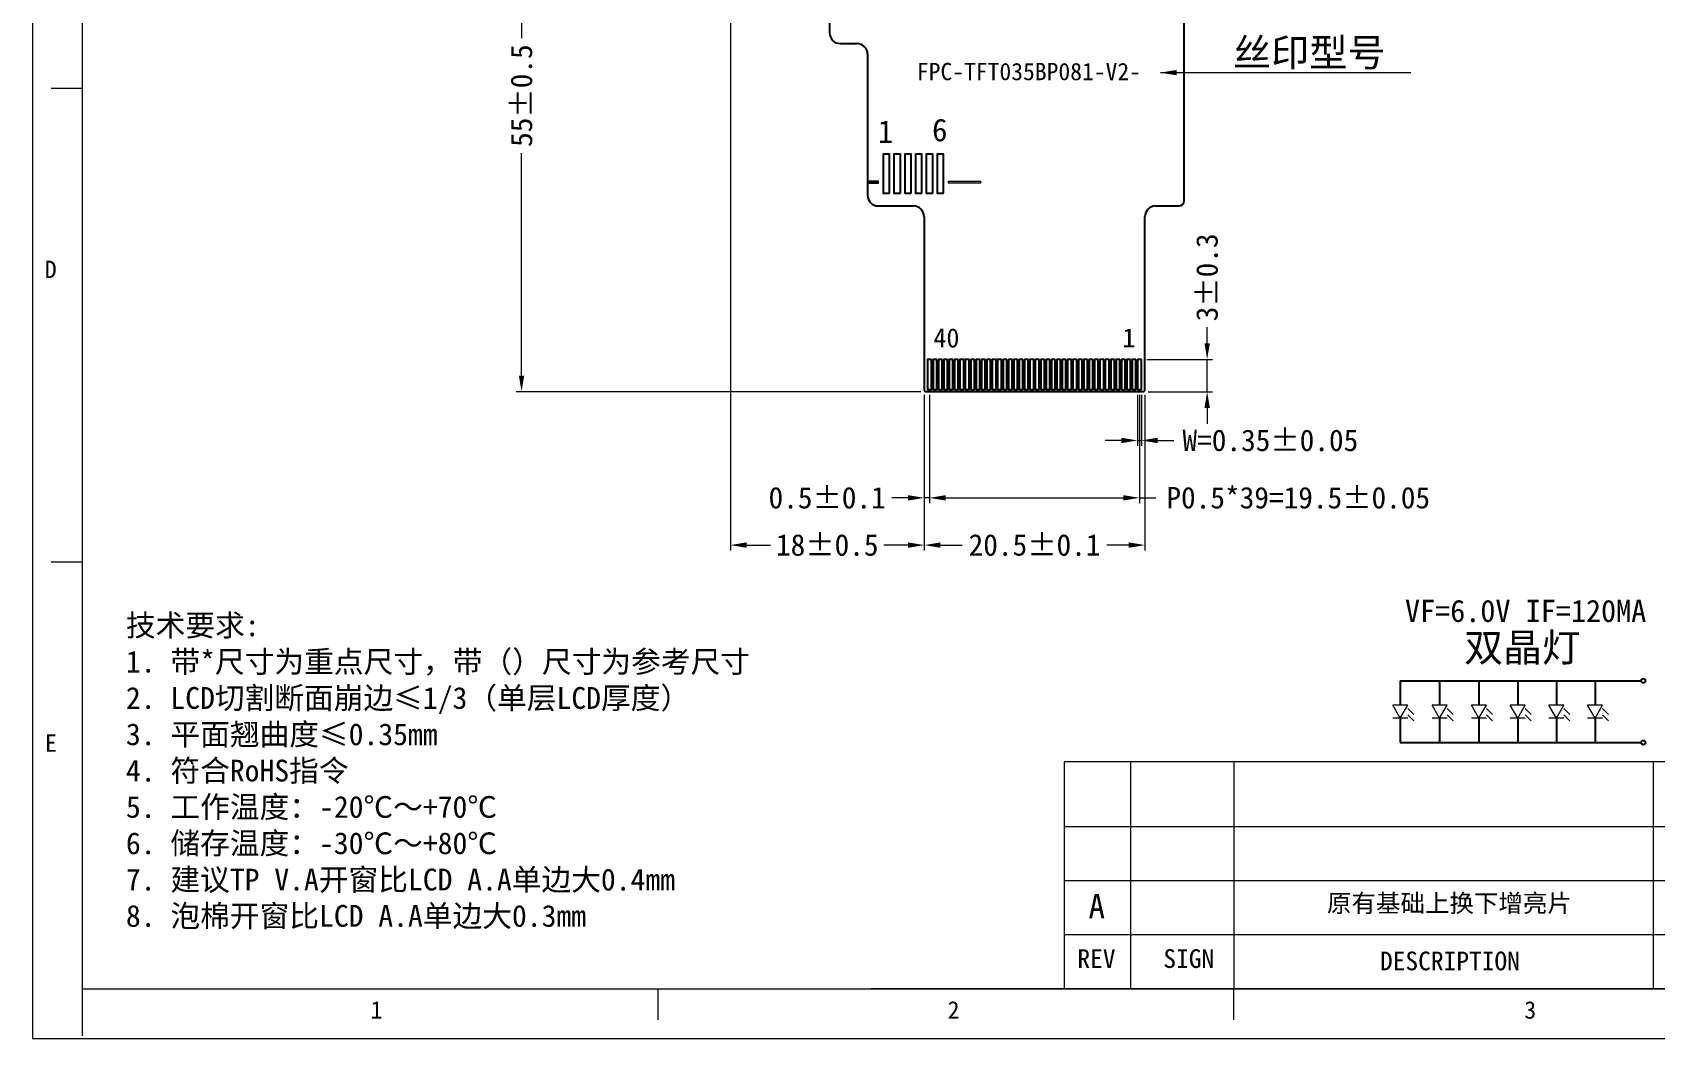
# Model space of a CAD drawing. Header units: millimetres. Extents: x 3591 to 3921, y -16490 to -16261.
# Drawn here: x 3590.7 to 3741.4, y -16490.3 to -16396.8 of the extents above; entities that cross this region are included whole.
import ezdxf
from ezdxf.enums import TextEntityAlignment as Align

# ---------------------------------------------------------------- set-up
doc = ezdxf.new("R2010")
doc.units = ezdxf.units.MM
doc.header["$PDMODE"] = 35
doc.layers.get('0').update_dxf_attribs({"lineweight": 20})
doc.layers.add('DIM', color=3, linetype='Continuous', lineweight=20)
for name, color, linetype in [('MFPC', 30, 'Continuous'), ('标 注', 3, 'Continuous'), ('标注', 4, 'Continuous')]:
    doc.layers.add(name, color=color, linetype=linetype)
doc.styles.add('ROMANS', font='ROMANS.shx')
doc.styles.add('宋', font='SimSun.ttf', dxfattribs={"height": 2})
doc.styles.add('宋体', font='SimSun.ttf')
doc.dimstyles.new('DIM', dxfattribs={"dimtxt": 2, "dimasz": 1.5, "dimexe": 0.5, "dimexo": 0.5, "dimgap": 0.5, "dimtad": 0, "dimzin": 9, "dimdsep": 46, "dimtxsty": 'ROMANS', "dimcen": 0, "dimclrd": 3, "dimclre": 3, "dimclrt": 2, "dimadec": 0, "dimazin": 0, "dimtp": 0.01, "dimtm": 0.01, "dimtfac": 0.8, "dimtmove": 0, "dimatfit": 3, "dimfxl": 1, "dimtolj": 1, "dimlwd": 18, "dimlwe": 18, "dimarcsym": 0})

# ---------------------------------------------------------------- blocks, each defined once
blk = doc.blocks.new('*D63')
at = {"color": 3, "lineweight": 18, "transparency": 16777216}
for p, q in [((3654.98, -16375.2), (3635.59, -16375.2)), ((3636.09, -16376.7), (3636.09, -16397.36)), ((3636.09, -16428.7), (3636.09, -16408.03)), ((3673.18, -16430.2), (3635.59, -16430.2))]:
    blk.add_line(p, q, dxfattribs=at)
at = {"color": 3, "transparency": 16777216}
for points in [[(3635.84, -16376.7), (3636.34, -16376.7), (3636.09, -16375.2)], [(3635.84, -16428.7), (3636.34, -16428.7), (3636.09, -16430.2)]]:
    blk.add_solid(points, dxfattribs=at)
at = {"layer": 'Defpoints', "color": 0, "transparency": 16777216}
for p in [(3636.09, -16375.2), (3655.48, -16375.2), (3673.68, -16430.2)]:
    blk.add_point(p, dxfattribs=at)
at = {"color": 7, "transparency": 16777216, "insert": (3636.09, -16402.7), "char_height": 2, "attachment_point": 5, "rotation": 90, "style": '宋体'}
blk.add_mtext('\\A1;55%%P0.5', dxfattribs=at)
blk = doc.blocks.new('*D64')
at = {"color": 3, "lineweight": 18, "transparency": 16777216}
for p, q in [((3655.48, -16375.7), (3655.48, -16444.95)), ((3673.48, -16430.5), (3673.48, -16444.95)), ((3656.98, -16444.45), (3659.22, -16444.45)), ((3671.98, -16444.45), (3669.73, -16444.45))]:
    blk.add_line(p, q, dxfattribs=at)
at = {"color": 3, "transparency": 16777216}
for points in [[(3656.98, -16444.2), (3656.98, -16444.7), (3655.48, -16444.45)], [(3671.98, -16444.2), (3671.98, -16444.7), (3673.48, -16444.45)]]:
    blk.add_solid(points, dxfattribs=at)
at = {"layer": 'Defpoints', "color": 0, "transparency": 16777216}
for p in [(3655.48, -16375.2), (3673.48, -16430), (3673.48, -16444.45)]:
    blk.add_point(p, dxfattribs=at)
at = {"color": 7, "transparency": 16777216, "insert": (3664.48, -16444.45), "char_height": 2, "attachment_point": 5, "style": '宋体'}
blk.add_mtext('\\A1;18%%P0.5', dxfattribs=at)
blk = doc.blocks.new('*D65')
at = {"color": 3, "lineweight": 18, "transparency": 16777216}
for p, q in [((3673.48, -16430.5), (3673.48, -16444.95)), ((3693.98, -16430.5), (3693.98, -16444.95)), ((3674.98, -16444.45), (3677.01, -16444.45)), ((3692.48, -16444.45), (3690.44, -16444.45))]:
    blk.add_line(p, q, dxfattribs=at)
at = {"color": 3, "transparency": 16777216}
for points in [[(3674.98, -16444.2), (3674.98, -16444.7), (3673.48, -16444.45)], [(3692.48, -16444.2), (3692.48, -16444.7), (3693.98, -16444.45)]]:
    blk.add_solid(points, dxfattribs=at)
at = {"layer": 'Defpoints', "color": 0, "transparency": 16777216}
for p in [(3673.48, -16430), (3693.98, -16430), (3693.98, -16444.45)]:
    blk.add_point(p, dxfattribs=at)
at = {"color": 7, "transparency": 16777216, "insert": (3683.73, -16444.45), "char_height": 2, "attachment_point": 5, "style": '宋体'}
blk.add_mtext('\\A1;20.5%%P0.1', dxfattribs=at)
blk = doc.blocks.new('*D66')
at = {"color": 3, "lineweight": 18, "transparency": 16777216}
for p, q in [((3673.98, -16430.5), (3673.98, -16440.56)), ((3693.48, -16430.5), (3693.48, -16440.56)), ((3675.48, -16440.06), (3691.98, -16440.06)), ((3693.48, -16440.06), (3694.98, -16440.06))]:
    blk.add_line(p, q, dxfattribs=at)
at = {"color": 3, "transparency": 16777216}
for points in [[(3675.48, -16439.81), (3675.48, -16440.31), (3673.98, -16440.06)], [(3691.98, -16439.81), (3691.98, -16440.31), (3693.48, -16440.06)]]:
    blk.add_solid(points, dxfattribs=at)
at = {"layer": 'Defpoints', "color": 0, "transparency": 16777216}
for p in [(3673.98, -16430), (3693.48, -16430), (3693.48, -16440.06)]:
    blk.add_point(p, dxfattribs=at)
at = {"color": 7, "transparency": 16777216, "insert": (3708.22, -16440.06), "char_height": 2, "attachment_point": 5, "style": '宋体'}
blk.add_mtext('\\A1;P0.5*39=19.5%%P0.05', dxfattribs=at)
blk = doc.blocks.new('*D50')
at = {"color": 3, "lineweight": 18, "transparency": 16777216}
for p, q in [((3673.48, -16430.5), (3673.48, -16440.56)), ((3673.98, -16430.5), (3673.98, -16440.56)), ((3671.98, -16440.06), (3670.48, -16440.06)), ((3673.98, -16440.06), (3673.48, -16440.06)), ((3675.48, -16440.06), (3676.98, -16440.06))]:
    blk.add_line(p, q, dxfattribs=at)
at = {"color": 3, "transparency": 16777216}
for points in [[(3671.98, -16439.81), (3671.98, -16440.31), (3673.48, -16440.06)], [(3675.48, -16439.81), (3675.48, -16440.31), (3673.98, -16440.06)]]:
    blk.add_solid(points, dxfattribs=at)
at = {"layer": 'Defpoints', "color": 0, "transparency": 16777216}
for p in [(3673.48, -16430), (3673.98, -16430), (3673.48, -16440.06)]:
    blk.add_point(p, dxfattribs=at)
at = {"color": 7, "transparency": 16777216, "insert": (3664.47, -16440.06), "char_height": 2, "attachment_point": 5, "style": '宋体'}
blk.add_mtext('\\A1;0.5%%P0.1', dxfattribs=at)
blk = doc.blocks.new('*D51')
at = {"color": 3, "lineweight": 18, "transparency": 16777216}
for p, q in [((3693.3, -16430.5), (3693.3, -16435.23)), ((3693.65, -16430.5), (3693.65, -16435.23)), ((3691.8, -16434.73), (3690.3, -16434.73)), ((3693.3, -16434.73), (3693.65, -16434.73)), ((3695.15, -16434.73), (3696.65, -16434.73))]:
    blk.add_line(p, q, dxfattribs=at)
at = {"color": 3, "transparency": 16777216}
for points in [[(3691.8, -16434.48), (3691.8, -16434.98), (3693.3, -16434.73)], [(3695.15, -16434.48), (3695.15, -16434.98), (3693.65, -16434.73)]]:
    blk.add_solid(points, dxfattribs=at)
at = {"layer": 'Defpoints', "color": 0, "transparency": 16777216}
for p in [(3693.3, -16430), (3693.65, -16430), (3693.65, -16434.73)]:
    blk.add_point(p, dxfattribs=at)
at = {"color": 7, "transparency": 16777216, "insert": (3705.63, -16434.73), "char_height": 2, "attachment_point": 5, "style": '宋体'}
blk.add_mtext('\\A1;W=0.35%%P0.05', dxfattribs=at)
blk = doc.blocks.new('*D67')
at = {"color": 3, "lineweight": 18, "transparency": 16777216}
for p, q in [((3699.76, -16425.7), (3699.76, -16424.2)), ((3694.15, -16427.2), (3700.26, -16427.2)), ((3699.76, -16430.2), (3699.76, -16427.2)), ((3694.28, -16430.2), (3700.26, -16430.2)), ((3699.76, -16431.7), (3699.76, -16433.2))]:
    blk.add_line(p, q, dxfattribs=at)
at = {"color": 3, "transparency": 16777216}
for points in [[(3699.51, -16425.7), (3700.01, -16425.7), (3699.76, -16427.2)], [(3699.51, -16431.7), (3700.01, -16431.7), (3699.76, -16430.2)]]:
    blk.add_solid(points, dxfattribs=at)
at = {"layer": 'Defpoints', "color": 0, "transparency": 16777216}
for p in [(3693.65, -16427.2), (3699.76, -16427.2), (3693.78, -16430.2)]:
    blk.add_point(p, dxfattribs=at)
at = {"color": 7, "transparency": 16777216, "insert": (3699.76, -16419.58), "char_height": 2, "attachment_point": 5, "rotation": 90, "style": '宋体'}
blk.add_mtext('\\A1;3%%P0.3', dxfattribs=at)

msp = doc.modelspace()

# ---------------------------------------------------------------- hatches: boundary and pattern name
for points in [[(3668.224, -16410.647), (3668.224, -16410.847), (3669.224, -16410.847), (3669.224, -16410.647)], [(3675.724, -16410.647), (3675.724, -16410.847), (3678.724, -16410.847), (3678.724, -16410.647)]]:
    msp.add_hatch(color=256).paths.add_polyline_path(points)

# ---------------------------------------------------------------- linework, layer by layer
at = {"color": 7, "linetype": 'Continuous'}
for p, q in [((3590.669, -16261.076), (3590.669, -16490.281)), ((3590.669, -16490.281), (3920.586, -16490.281))]:
    msp.add_line(p, q, dxfattribs=at)
at = {"linetype": 'Continuous'}
for p, q in [((3595.299, -16270.085), (3595.299, -16490.03)), ((3595.299, -16402.052), (3592.405, -16402.052)), ((3595.299, -16446.041), (3592.405, -16446.041)), ((3595.299, -16485.651), (3915.955, -16485.651)), ((3648.746, -16485.651), (3648.746, -16488.545)), ((3702.192, -16485.651), (3702.192, -16488.545))]:
    msp.add_line(p, q, dxfattribs=at)
at = {"lineweight": 0}
for p, q in [((3717.692, -16460.529), (3716.994, -16459.321)), ((3718.389, -16459.321), (3716.994, -16459.321)), ((3717.692, -16460.529), (3718.389, -16459.321)), ((3718.948, -16460.175), (3718.393, -16459.62)), ((3721.348, -16460.529), (3720.65, -16459.321)), ((3722.046, -16459.321), (3720.65, -16459.321)), ((3721.348, -16460.529), (3722.046, -16459.321)), ((3722.604, -16460.175), (3722.05, -16459.62)), ((3725.004, -16460.529), (3724.307, -16459.321)), ((3725.702, -16459.321), (3724.307, -16459.321)), ((3725.004, -16460.529), (3725.702, -16459.321)), ((3726.26, -16460.175), (3725.706, -16459.62)), ((3728.597, -16460.529), (3727.899, -16459.321)), ((3729.294, -16459.321), (3727.899, -16459.321)), ((3728.597, -16460.529), (3729.294, -16459.321)), ((3729.853, -16460.175), (3729.298, -16459.62)), ((3732.189, -16460.529), (3731.491, -16459.321)), ((3732.887, -16459.321), (3731.491, -16459.321)), ((3732.189, -16460.529), (3732.887, -16459.321)), ((3733.445, -16460.175), (3732.89, -16459.62)), ((3735.781, -16460.529), (3735.084, -16459.321)), ((3736.479, -16459.321), (3735.084, -16459.321)), ((3735.781, -16460.529), (3736.479, -16459.321)), ((3737.037, -16460.175), (3736.483, -16459.62)), ((3718.389, -16460.529), (3716.994, -16460.529)), ((3718.941, -16460.761), (3718.387, -16460.207)), ((3722.046, -16460.529), (3720.65, -16460.529)), ((3722.598, -16460.761), (3722.043, -16460.207)), ((3725.702, -16460.529), (3724.307, -16460.529)), ((3726.254, -16460.761), (3725.699, -16460.207)), ((3729.294, -16460.529), (3727.899, -16460.529)), ((3729.846, -16460.761), (3729.292, -16460.207)), ((3732.887, -16460.529), (3731.491, -16460.529)), ((3733.438, -16460.761), (3732.884, -16460.207)), ((3736.479, -16460.529), (3735.084, -16460.529)), ((3737.031, -16460.761), (3736.476, -16460.207))]:
    msp.add_line(p, q, dxfattribs=at)
at = {"color": 4, "linetype": 'Continuous'}
for p, q in [((3767.898, -16464.587), (3686.479, -16464.587)), ((3686.479, -16464.587), (3686.479, -16485.651)), ((3692.643, -16464.587), (3692.643, -16485.651)), ((3702.243, -16464.587), (3702.243, -16485.651)), ((3741.226, -16485.651), (3741.226, -16464.587)), ((3767.898, -16470.622), (3686.479, -16470.622)), ((3767.898, -16475.631), (3686.479, -16475.631)), ((3767.898, -16480.641), (3686.479, -16480.641)), ((3767.898, -16485.651), (3668.547, -16485.651))]:
    msp.add_line(p, q, dxfattribs=at)
for points in [[(3669.224, -16410.647), (3668.224, -16410.647), (3668.224, -16410.847), (3669.224, -16410.847)], [(3675.724, -16410.647), (3678.724, -16410.647), (3678.724, -16410.847), (3675.724, -16410.847)]]:
    msp.add_lwpolyline(points, close=True)
at = {"layer": 'MFPC'}
for p, q in [((3697.625, -16412.447), (3697.625, -16372.067)), ((3664.695, -16391.362), (3664.695, -16396.862)), ((3665.695, -16397.862), (3667.224, -16397.862)), ((3668.224, -16398.862), (3668.224, -16411.947)), ((3669.224, -16412.947), (3672.476, -16412.947)), ((3694.976, -16412.947), (3697.125, -16412.947)), ((3673.476, -16413.947), (3673.476, -16429.997)), ((3693.976, -16429.997), (3693.976, -16413.947)), ((3673.676, -16430.197), (3693.776, -16430.197))]:
    msp.add_line(p, q, dxfattribs=at)
at = {"layer": 'MFPC', "color": 2}
for points in [[(3670.274, -16411.747), (3670.274, -16408.147), (3669.674, -16408.147), (3669.674, -16411.747)], [(3671.274, -16411.747), (3671.274, -16408.147), (3670.674, -16408.147), (3670.674, -16411.747)], [(3672.274, -16411.747), (3672.274, -16408.147), (3671.674, -16408.147), (3671.674, -16411.747)], [(3673.274, -16411.747), (3673.274, -16408.147), (3672.674, -16408.147), (3672.674, -16411.747)], [(3674.274, -16411.747), (3674.274, -16408.147), (3673.674, -16408.147), (3673.674, -16411.747)], [(3675.274, -16411.747), (3675.274, -16408.147), (3674.674, -16408.147), (3674.674, -16411.747)], [(3674.151, -16427.197), (3673.801, -16427.197), (3673.801, -16429.997), (3674.151, -16429.997)], [(3674.651, -16427.197), (3674.301, -16427.197), (3674.301, -16429.997), (3674.651, -16429.997)], [(3675.151, -16427.197), (3674.801, -16427.197), (3674.801, -16429.997), (3675.151, -16429.997)], [(3675.651, -16427.197), (3675.301, -16427.197), (3675.301, -16429.997), (3675.651, -16429.997)], [(3676.151, -16427.197), (3675.801, -16427.197), (3675.801, -16429.997), (3676.151, -16429.997)], [(3676.651, -16427.197), (3676.301, -16427.197), (3676.301, -16429.997), (3676.651, -16429.997)], [(3677.151, -16427.197), (3676.801, -16427.197), (3676.801, -16429.997), (3677.151, -16429.997)], [(3677.651, -16427.197), (3677.301, -16427.197), (3677.301, -16429.997), (3677.651, -16429.997)], [(3678.151, -16427.197), (3677.801, -16427.197), (3677.801, -16429.997), (3678.151, -16429.997)], [(3678.651, -16427.197), (3678.301, -16427.197), (3678.301, -16429.997), (3678.651, -16429.997)], [(3679.151, -16427.197), (3678.801, -16427.197), (3678.801, -16429.997), (3679.151, -16429.997)], [(3679.651, -16427.197), (3679.301, -16427.197), (3679.301, -16429.997), (3679.651, -16429.997)], [(3680.151, -16427.197), (3679.801, -16427.197), (3679.801, -16429.997), (3680.151, -16429.997)], [(3680.651, -16427.197), (3680.301, -16427.197), (3680.301, -16429.997), (3680.651, -16429.997)], [(3681.151, -16427.197), (3680.801, -16427.197), (3680.801, -16429.997), (3681.151, -16429.997)], [(3681.651, -16427.197), (3681.301, -16427.197), (3681.301, -16429.997), (3681.651, -16429.997)], [(3682.151, -16427.197), (3681.801, -16427.197), (3681.801, -16429.997), (3682.151, -16429.997)], [(3682.651, -16427.197), (3682.301, -16427.197), (3682.301, -16429.997), (3682.651, -16429.997)], [(3683.151, -16427.197), (3682.801, -16427.197), (3682.801, -16429.997), (3683.151, -16429.997)], [(3683.651, -16427.197), (3683.301, -16427.197), (3683.301, -16429.997), (3683.651, -16429.997)], [(3684.151, -16427.197), (3683.801, -16427.197), (3683.801, -16429.997), (3684.151, -16429.997)], [(3684.651, -16427.197), (3684.301, -16427.197), (3684.301, -16429.997), (3684.651, -16429.997)], [(3685.151, -16427.197), (3684.801, -16427.197), (3684.801, -16429.997), (3685.151, -16429.997)], [(3685.651, -16427.197), (3685.301, -16427.197), (3685.301, -16429.997), (3685.651, -16429.997)], [(3686.151, -16427.197), (3685.801, -16427.197), (3685.801, -16429.997), (3686.151, -16429.997)], [(3686.651, -16427.197), (3686.301, -16427.197), (3686.301, -16429.997), (3686.651, -16429.997)], [(3687.151, -16427.197), (3686.801, -16427.197), (3686.801, -16429.997), (3687.151, -16429.997)], [(3687.651, -16427.197), (3687.301, -16427.197), (3687.301, -16429.997), (3687.651, -16429.997)], [(3688.151, -16427.197), (3687.801, -16427.197), (3687.801, -16429.997), (3688.151, -16429.997)], [(3688.651, -16427.197), (3688.301, -16427.197), (3688.301, -16429.997), (3688.651, -16429.997)], [(3689.151, -16427.197), (3688.801, -16427.197), (3688.801, -16429.997), (3689.151, -16429.997)], [(3689.651, -16427.197), (3689.301, -16427.197), (3689.301, -16429.997), (3689.651, -16429.997)], [(3690.151, -16427.197), (3689.801, -16427.197), (3689.801, -16429.997), (3690.151, -16429.997)], [(3690.651, -16427.197), (3690.301, -16427.197), (3690.301, -16429.997), (3690.651, -16429.997)], [(3691.151, -16427.197), (3690.801, -16427.197), (3690.801, -16429.997), (3691.151, -16429.997)], [(3691.651, -16427.197), (3691.301, -16427.197), (3691.301, -16429.997), (3691.651, -16429.997)], [(3692.151, -16427.197), (3691.801, -16427.197), (3691.801, -16429.997), (3692.151, -16429.997)], [(3692.651, -16427.197), (3692.301, -16427.197), (3692.301, -16429.997), (3692.651, -16429.997)], [(3693.151, -16427.197), (3692.801, -16427.197), (3692.801, -16429.997), (3693.151, -16429.997)], [(3693.651, -16427.197), (3693.301, -16427.197), (3693.301, -16429.997), (3693.651, -16429.997)]]:
    msp.add_lwpolyline(points, close=True, dxfattribs=at)
at = {"layer": 'MFPC'}
for centre, radius, start, end in [((3665.695, -16396.862), 1, 180, 270), ((3667.224, -16398.862), 1, 0, 90), ((3669.224, -16411.947), 1, 180, 270), ((3672.476, -16413.947), 1, 0, 90), ((3694.976, -16413.947), 1, 90, 180), ((3697.125, -16412.447), 0.5, 270, 0), ((3673.676, -16429.997), 0.2, 180, 270), ((3693.776, -16429.997), 0.2, 270, 0)]:
    msp.add_arc(centre, radius, start, end, dxfattribs=at)
at = {"layer": '标注', "color": 7}
for p, q in [((3717.692, -16457.053), (3717.692, -16459.321)), ((3717.692, -16457.053), (3740.06, -16457.053)), ((3721.348, -16457.053), (3721.348, -16459.321)), ((3725.004, -16457.053), (3725.004, -16459.321)), ((3728.597, -16457.053), (3728.597, -16459.321)), ((3732.189, -16457.053), (3732.189, -16459.321)), ((3735.781, -16457.053), (3735.781, -16459.321)), ((3717.692, -16460.529), (3717.692, -16462.788)), ((3721.348, -16460.529), (3721.348, -16462.788)), ((3725.004, -16460.529), (3725.004, -16462.788)), ((3728.597, -16460.529), (3728.597, -16462.788)), ((3732.189, -16460.529), (3732.189, -16462.788)), ((3735.781, -16460.529), (3735.781, -16462.788)), ((3717.692, -16462.788), (3740.06, -16462.788))]:
    msp.add_line(p, q, dxfattribs=at)
for centre in [(3740.26, -16457.053), (3740.26, -16462.788)]:
    msp.add_circle(centre, 0.199, dxfattribs=at)

# ---------------------------------------------------------------- texts
for s, height, style, p in [('丝印型号', 2.6, '宋', (3702.15, -16399.996)), ('FPC-TFT035BP081-V2-', 1.61024, '宋体', (3672.802, -16401.269))]:
    msp.add_text(s, height=height, dxfattribs=dict(style=style)).set_placement(p)
at = {"color": 7, "lineweight": 5, "style": '宋体'}
for s, p in [('1', (3669.178, -16407.092)), ('6', (3674.213, -16406.942))]:
    msp.add_text(s, height=2.1, dxfattribs=at).set_placement(p)
at = {"color": 4, "linetype": 'Continuous', "style": '宋体'}
for s, p in [('D', (3591.816, -16419.652)), ('E', (3591.844, -16463.647)), ('1', (3622.072, -16488.429)), ('2', (3675.657, -16488.429)), ('3', (3729.211, -16488.434))]:
    msp.add_text(s, height=1.621, dxfattribs=at).set_placement(p)
at = {"linetype": 'Continuous', "style": '宋体'}
for s, height, p in [('40', 1.7784, (3674.337, -16426.089)), ('1', 1.778, (3691.889, -16426.089))]:
    msp.add_text(s, height=height, dxfattribs=at).set_placement(p)
at = {"color": 1, "linetype": 'Continuous', "style": '宋体'}
msp.add_text('A', height=2.25, dxfattribs=at).set_placement((3689.507, -16479.104), align=Align.CENTER)
at = {"color": 4, "linetype": 'Continuous', "style": '宋体'}
for s, p in [('REV', (3689.478, -16483.723)), ('SIGN', (3698.053, -16483.723)), ('DESCRIPTION', (3722.307, -16483.942))]:
    msp.add_text(s, height=1.7364, dxfattribs=at).set_placement(p, align=Align.CENTER)
at = {"color": 2, "insert": (3710.89, -16476.871), "char_height": 1.66718, "width": 26.96198, "attachment_point": 1, "style": '宋体'}
msp.add_mtext('{\\C1;原有基础上换下增亮片}', dxfattribs=at)
at = {"layer": 'DIM', "lineweight": 0, "insert": (3599.349, -16450.887), "char_height": 2.02378, "width": 87.18889, "attachment_point": 1, "style": '宋体'}
msp.add_mtext('{\\C0;技术要求:\\P1. 带*尺寸为重点尺寸，带（）尺寸为参考尺寸\\P2. LCD切割断面崩边≤1/3（单层LCD厚度）\\P3. 平面翘曲度≤0.35mm\\P4. 符合RoHS指令\\P5. 工作温度：-20℃～+70℃ \\P6. 储存温度：-30℃～+80℃\\P7. 建议TP V.A开窗比LCD A.A单边大0.4mm\\P8. 泡棉开窗比LCD A.A单边大0.3mm}', dxfattribs=at)
at = {"layer": '标 注', "color": 7, "width": 37.74417, "attachment_point": 1}
for s, insert, char_height in [('\\pi0.67678;{\\fSimSun|b0|i0|c134|p2;\\C1;VF=6.0V IF=120MA}', (3717.452, -16449.53), 2.0592), ('{\\fSimSun|b0|i0|c134|p2;\\W2.09495; }{\\fSimSun|b0|i0|c134|p2;\\C2;双晶灯}', (3719.88, -16452.637), 2.64)]:
    msp.add_mtext(s, dxfattribs=dict(at, insert=insert, char_height=char_height))

# ---------------------------------------------------------------- dimensions: what is measured, and where the dimension line sits
for base, p1, p2, text, picture, middle in [((3636.087, -16375.197), (3673.676, -16430.197), (3655.477, -16375.197), '<>%%P0.5', '*D63', (3636.087, -16402.697)), ((3699.758, -16427.197), (3693.776, -16430.197), (3693.651, -16427.197), '<>%%P0.3', '*D67', (3699.758, -16419.579))]:
    dim = msp.add_linear_dim(base=base, p1=p1, p2=p2, angle=90, text=text, dimstyle='DIM', override={"dimtxsty": '宋体', "dimclrt": 7, "dimfxl": 0.5})
    dim.commit()
    dim.dimension.update_dxf_attribs({"geometry": picture, "text_midpoint": middle})
dim = msp.add_linear_dim(base=(3673.476, -16444.453), p1=(3655.477, -16375.197), p2=(3673.476, -16429.997), text='<>%%P0.5', dimstyle='DIM', override={"dimtxsty": '宋体', "dimclrt": 7, "dimfxl": 0.5})
dim.commit()
dim.dimension.update_dxf_attribs({"geometry": '*D64', "text_midpoint": (3664.477, -16444.453), "dimtype": 160})
for base, p1, p2, text, picture, middle in [((3673.476, -16440.063), (3673.976, -16429.997), (3673.476, -16429.997), '<>%%P0.1', '*D50', (3664.468, -16440.063)), ((3693.976, -16444.453), (3673.476, -16429.997), (3693.976, -16429.997), '<>%%P0.1', '*D65', (3683.726, -16444.453)), ((3693.476, -16440.063), (3673.976, -16429.997), (3693.476, -16429.997), 'P0.5*39=<>%%P0.05', '*D66', (3708.225, -16440.063)), ((3693.651, -16434.729), (3693.301, -16429.997), (3693.651, -16429.997), 'W=<>%%P0.05', '*D51', (3705.632, -16434.729))]:
    dim = msp.add_linear_dim(base=base, p1=p1, p2=p2, text=text, dimstyle='DIM', override={"dimtxsty": '宋体', "dimclrt": 7, "dimfxl": 0.5})
    dim.commit()
    dim.dimension.update_dxf_attribs({"geometry": picture, "text_midpoint": middle})

# ---------------------------------------------------------------- leaders
msp.add_leader([(3695.414, -16400.568), (3718.682, -16400.568)], dimstyle='DIM', override={"dimgap": 0.5, "dimtad": 0})

doc.saveas('drawing.dxf')
